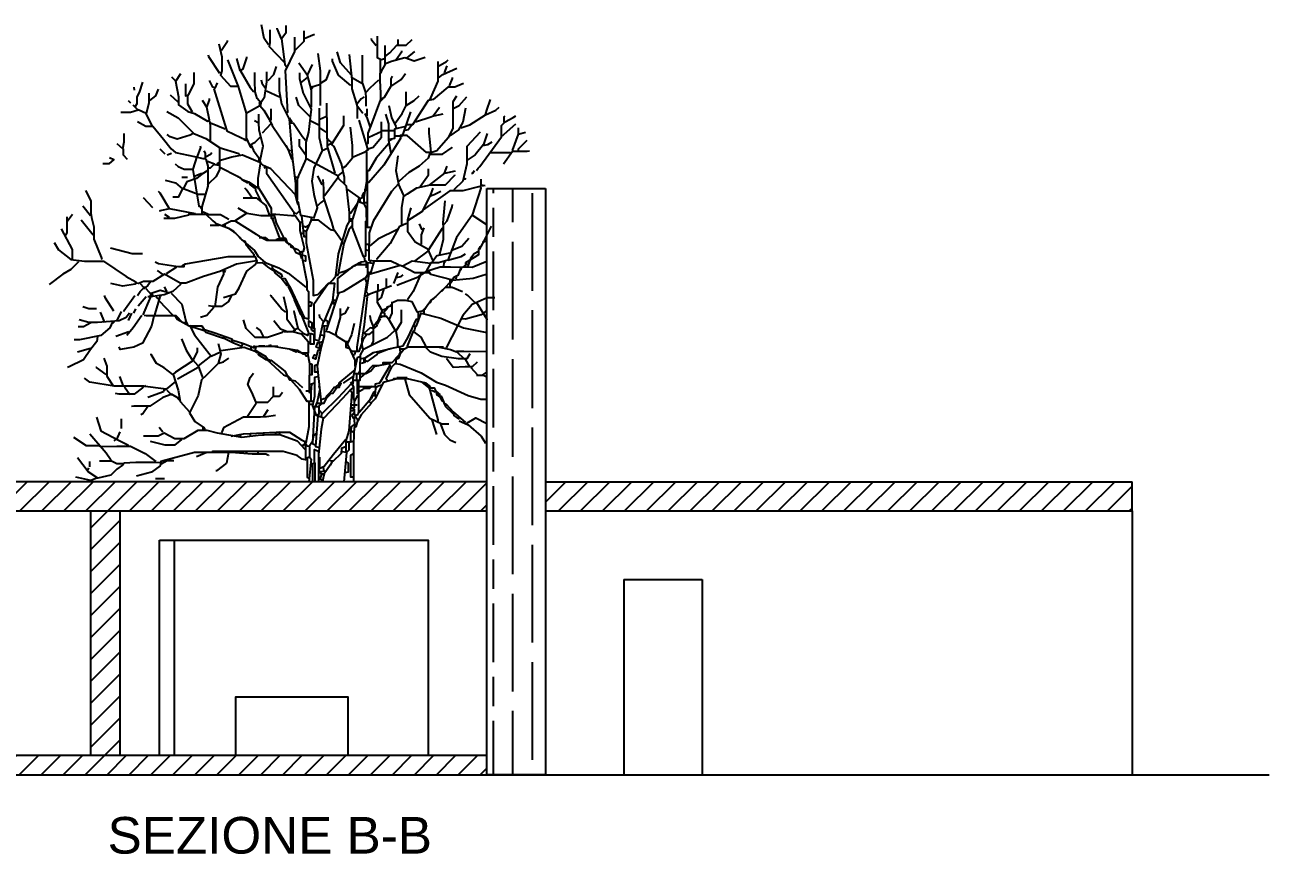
# Model space of a CAD drawing. Header units: centimetres. Extents: x 2004 to 13885, y -3131 to 5891.
# Drawn here: x 6502 to 7774, y 2907 to 3756 of the extents above; entities that cross this region are included whole.
import ezdxf

# ---------------------------------------------------------------- set-up
doc = ezdxf.new("R2010")
doc.units = ezdxf.units.CM
doc.styles.get("Standard").update_dxf_attribs({"font": 'Arial.ttf'})

msp = doc.modelspace()

# ---------------------------------------------------------------- hatches: boundary and pattern name
at = {"transparency": 33554508}
h = msp.add_hatch(dxfattribs=at)
h.set_pattern_fill('GOST_WOOD', color=256, scale=10)
h.set_pattern_definition([(90, (-1259.23, 3123.85), (60, -4e-15), [100, -20]), (90, (-1239.23, 3103.85), (60, -4e-15), [60, -15, 30, -15]), (90, (-1219.23, 3073.85), (60, -4e-15), [100, -20])])
h.paths.add_polyline_path([(7034.2, 3588.5), (6974.2, 3588.5), (6974.2, 3288.5), (6974.2, 3008.5), (6974.2, 2988.5), (7034.2, 2988.5)])
h = msp.add_hatch(dxfattribs=at)
h.set_pattern_fill('ANSI31', color=256, scale=5)
h.set_pattern_definition([(45, (0, 1633.794), (-11.22532, 11.22532), [])])
h.paths.add_polyline_path([(6974.2, 3288.5), (6019.1, 3288.5), (6019.1, 3258.5), (6194.2, 3258.5), (6974.2, 3258.5)])
h.paths.add_polyline_path([(6224.2, 3258.5), (6194.2, 3258.5), (6194.2, 3008.5), (6224.2, 3008.5)])
h.paths.add_polyline_path([(6974.2, 3008.5), (6019.2, 3008.5), (6019.2, 2988.5), (6974.2, 2988.5)])
h.paths.add_polyline_path([(6599.2, 3258.5), (6569.2, 3258.5), (6569.2, 3008.5), (6599.2, 3008.5)])
h = msp.add_hatch(dxfattribs=at)
h.set_pattern_fill('ANSI31', color=256, scale=5)
h.set_pattern_definition([(45, (-1259.229, 3123.852), (-11.22532, 11.22532), [])])
h.paths.add_polyline_path([(7634.2, 3288.5), (7034.2, 3288.5), (7034.2, 3258.5), (7634.2, 3258.5)])

# ---------------------------------------------------------------- linework, layer by layer
for p, q in [((6974.2, 3288.5), (6974.2, 3588.5)), ((6974.2, 3588.5), (7034.2, 3588.5)), ((7034.2, 3588.5), (7034.2, 2988.5)), ((7034.2, 3288.5), (7634.2, 3288.5)), ((7634.2, 3258.5), (7634.2, 3288.5)), ((6194.2, 3258.5), (6974.2, 3258.5)), ((6569.2, 3008.5), (6569.2, 3258.5)), ((6599.2, 3008.5), (6599.2, 3258.5)), ((7034.2, 3258.5), (7634.2, 3258.5)), ((7034.2, 3258.5), (7034.2, 2988.5)), ((7634.2, 3258.5), (7634.2, 2988.5)), ((6639.2, 3008.5), (6639.2, 3228.5)), ((6654.2, 3228.5), (6654.2, 3008.5)), ((7114.2, 3188.5), (7114.2, 2988.5)), ((7114.2, 3188.5), (7194.2, 3188.5)), ((7194.2, 3188.5), (7194.2, 2988.5)), ((6974.2, 2988.5), (6974.2, 3008.5)), ((5774.2, 2988.5), (7774.2, 2988.5)), ((6194.2, 2988.5), (6974.2, 2988.5)), ((7034.2, 2988.5), (6974.2, 2988.5))]:
    msp.add_line(p, q)
at = {"color": 84}
for points in [[(6750.8, 3735.5), (6746.4, 3742.1), (6743.6, 3755.9)], [(6768.6, 3755.4), (6768.6, 3747.6), (6764.1, 3741.5), (6759.7, 3752.1), (6759.7, 3752.6)], [(6752.2, 3751), (6752.2, 3737.7), (6751.4, 3733.8), (6766.9, 3717.7)], [(6764.1, 3741.5), (6767.5, 3715.5), (6769.1, 3713.3)], [(6777.4, 3743.2), (6777.4, 3728.8), (6768, 3708.9), (6770.2, 3666.3), (6769.7, 3665.7)], [(6786.8, 3749.9), (6786.8, 3738.8), (6778.5, 3730.5), (6778, 3730.5)], [(6787.4, 3742.1), (6797.9, 3746.5)], [(6861, 3734.4), (6856.6, 3739.9), (6856, 3742.1)], [(6861.9, 3744.3), (6861.9, 3722.7), (6866, 3720.5), (6869.9, 3721.6)], [(6699.9, 3736.6), (6703.2, 3723.3), (6703.2, 3708.9), (6701.6, 3704.5), (6712.1, 3693.1), (6719.8, 3693.1)], [(6702.7, 3729.9), (6708.8, 3739.3), (6708.8, 3739.9)], [(6869.9, 3734.9), (6869.9, 3715), (6864.6, 3706.1), (6864.5, 3698.9), (6865.2, 3686.2), (6865.2, 3679.5), (6855.5, 3653), (6852.4, 3645.2), (6852.4, 3634.7), (6851.6, 3634.1)], [(6870.4, 3723.8), (6874.9, 3727.2), (6882.1, 3735.2), (6891.5, 3735.2), (6897.6, 3741)], [(6881.5, 3720.5), (6887, 3728.8), (6887, 3729.4)], [(6883.4, 3734.4), (6883.4, 3741)], [(6892.6, 3722.2), (6900.3, 3728.8)], [(6701, 3706.1), (6689.9, 3723.3), (6689.4, 3724.9)], [(6708.8, 3720), (6719.8, 3692.8), (6728.1, 3665.7), (6742, 3673.4), (6745.9, 3668.5), (6751.4, 3659.6), (6753.1, 3659.6)], [(6718.2, 3721.6), (6721.5, 3709.4), (6724.8, 3711.1), (6728.7, 3722.2), (6728.7, 3723.3)], [(6781.8, 3717.2), (6790.7, 3704.5), (6795.7, 3715.5)], [(6801.2, 3726.6), (6803.7, 3708.9), (6803.6, 3695.6), (6803.5, 3690.1), (6803.5, 3673.4)], [(6835, 3693.9), (6822.3, 3704.5), (6816.2, 3718.8), (6816.2, 3721.1)], [(6835.6, 3704.5), (6824.5, 3717.2), (6821.2, 3728.3)], [(6833.3, 3725.5), (6836.1, 3700), (6836.1, 3690.6), (6840.5, 3676.2), (6841.4, 3672.3), (6841.5, 3666.8), (6841.5, 3660.2)], [(6836.7, 3701.7), (6846.9, 3696.1), (6846.9, 3724.9)], [(6864.9, 3720.5), (6864.9, 3707.8), (6866.6, 3707.2)], [(6910.9, 3722.7), (6899.8, 3718.8), (6890.4, 3722.2), (6876.5, 3718.3), (6870.4, 3716.1)], [(6923.9, 3718.3), (6923.9, 3698.4), (6916.4, 3681.2), (6915.8, 3679.5)], [(6924.1, 3713.3), (6933, 3718.3), (6934.7, 3720)], [(6651.7, 3702.8), (6656.2, 3698.4), (6661.1, 3706.1)], [(6665.9, 3695.6), (6665.9, 3683.4), (6668.9, 3684.5), (6674.7, 3695.6), (6674.7, 3707.2)], [(6722.1, 3708.9), (6732, 3691.7), (6735.9, 3687.3)], [(6748.9, 3707.8), (6748.9, 3697.8), (6746.4, 3681.2), (6743.1, 3676.2), (6739.2, 3680.6), (6737.3, 3687.3), (6736.9, 3698.4), (6736.9, 3707.2)], [(6750.3, 3698.9), (6756.4, 3705), (6759.1, 3713.3)], [(6782.4, 3706.7), (6782.4, 3700.6), (6786.3, 3686.2), (6794.6, 3669.6), (6791.8, 3646.3), (6789, 3635.8), (6789, 3619.2)], [(6790.2, 3704.5), (6794.3, 3689), (6794.3, 3671.8)], [(6804.5, 3696.7), (6810.1, 3700), (6813.4, 3709.4), (6813.4, 3710)], [(6866, 3680.1), (6869.3, 3681.8), (6876, 3692.8), (6886.5, 3700), (6890.9, 3706.1)], [(6876.2, 3692.8), (6876.2, 3700.6), (6877.6, 3703.3)], [(6924.7, 3701.7), (6929.1, 3705), (6943.5, 3711.7)], [(6930.8, 3706.7), (6933.6, 3713.9)], [(6613, 3692.3), (6613.5, 3689)], [(6621.8, 3697.3), (6618.5, 3686.7), (6616, 3682.3), (6616, 3675.1), (6614.6, 3672.3)], [(6655.6, 3698.4), (6658.9, 3682.3), (6658.9, 3674), (6668.3, 3667.4), (6675, 3665.1), (6688.3, 3657.4), (6690.5, 3658.5), (6687.7, 3671.8), (6690.5, 3679), (6690.5, 3680.6)], [(6698.2, 3696.7), (6696, 3691.2), (6693.8, 3692.3), (6690.5, 3698.9)], [(6694.9, 3690.6), (6706, 3654.1), (6708.2, 3647.4), (6722.6, 3640.8), (6727, 3638.6), (6728.1, 3639.1)], [(6761.6, 3701.7), (6761.6, 3688.4), (6764.1, 3675.1), (6771.9, 3659.6), (6775.2, 3618.6), (6778.5, 3593.2), (6778.5, 3582.1), (6753.1, 3608.7), (6745.3, 3612), (6742, 3615.3), (6745.3, 3631.9), (6741.2, 3648.5), (6741, 3655.7), (6741, 3664.6)], [(6748.1, 3690.6), (6744.8, 3695), (6743.6, 3699.5)], [(6790.2, 3702.2), (6783.5, 3696.7), (6783, 3696.7)], [(6802.9, 3694.5), (6795.1, 3692.3), (6794, 3692.3)], [(6796.2, 3691.7), (6794.6, 3690.1)], [(6863.2, 3699.5), (6854.4, 3691.2), (6850.5, 3686.7), (6847.2, 3696.1)], [(6950.2, 3696.1), (6941.3, 3692.3), (6934.1, 3692.3), (6919.2, 3679.5), (6914.2, 3678.4), (6898.1, 3653.5), (6892, 3653.5)], [(6935.8, 3693.4), (6939.1, 3701.1), (6939.1, 3702.2)], [(6607.4, 3678.4), (6609.7, 3676.2)], [(6628.5, 3686.2), (6628.5, 3675.7), (6625.7, 3665.1), (6617.4, 3669)], [(6629.6, 3678.4), (6635.7, 3683.4), (6638.4, 3690.1)], [(6658.4, 3676.8), (6650.6, 3684)], [(6667.8, 3682.9), (6667.8, 3675.1), (6672.8, 3666.8)], [(6687.7, 3671.8), (6683.3, 3678.4)], [(6748.6, 3688.4), (6761.9, 3682.3)], [(6793.5, 3661.8), (6781.8, 3673.4), (6779.1, 3681.8)], [(6848.8, 3682.3), (6845.5, 3680.1), (6841.6, 3675.1)], [(6849.9, 3686.7), (6850.2, 3681.2), (6850.2, 3672.9)], [(6943, 3682.9), (6939.4, 3677.3), (6939.4, 3650.2), (6934.7, 3640.2), (6923, 3626.9), (6918, 3625.3), (6912.5, 3625.3), (6892.6, 3642.7), (6885.4, 3642.7), (6885.9, 3639.7), (6868.8, 3612.5), (6853.3, 3594.8), (6852.7, 3594.8)], [(6867.7, 3680.1), (6865.5, 3677.9)], [(6880.4, 3655.2), (6887.6, 3665.1), (6891.5, 3673.4), (6899.8, 3678.4), (6904.8, 3683.4)], [(6891.5, 3673.4), (6891.5, 3687.3)], [(6940.2, 3670.7), (6945.7, 3673.4), (6953.5, 3682.3)], [(6972.9, 3664), (6974, 3668.5), (6977.8, 3679.5)], [(6611.9, 3674), (6617.4, 3668.5), (6609.7, 3666.3), (6599.7, 3666.3)], [(6625.2, 3665.1), (6631.8, 3652.1), (6625.2, 3652.1), (6616.9, 3656.8)], [(6646.8, 3667.4), (6658.4, 3660.7), (6674.4, 3644.7), (6686.6, 3639.7), (6700.7, 3630.3), (6700.7, 3607.6), (6697.1, 3600.4), (6689.9, 3593.7), (6688.8, 3594.3)], [(6727.9, 3665.7), (6727.9, 3640.2), (6731.5, 3633), (6737, 3635.8), (6742.5, 3641.3), (6743.6, 3641.3)], [(6741.4, 3676.8), (6742, 3673.4)], [(6743.1, 3676.2), (6742.5, 3673.4)], [(6753.3, 3670.1), (6753.3, 3659.1), (6751.9, 3656.8)], [(6802.6, 3670.7), (6802.5, 3650.7), (6802.5, 3640.8), (6805.7, 3627.5), (6811.2, 3629.7)], [(6810.1, 3675.7), (6810.6, 3646.9), (6810.6, 3639.7), (6811.7, 3638.6)], [(6842.2, 3672.3), (6847.2, 3665.7)], [(6849.4, 3665.1), (6851.6, 3660.2), (6854.4, 3651.9)], [(6851.6, 3662.9), (6851.6, 3670.1)], [(6873.8, 3673.4), (6876.5, 3661.3), (6881, 3651.9), (6881.5, 3650.2)], [(6895.9, 3666.8), (6888.2, 3644.1), (6886.5, 3641.3)], [(6919.2, 3662.9), (6925.8, 3671.8)], [(6952.4, 3670.7), (6949.6, 3656.3), (6945.2, 3648.5), (6936.3, 3642.4)], [(6947.4, 3650.7), (6956.8, 3653.5), (6972.9, 3664), (6983.4, 3668.5), (6986.7, 3671.8)], [(6632.4, 3652.4), (6643.4, 3639.1), (6651.2, 3629.2), (6655.6, 3625.3), (6675, 3621.4), (6683.8, 3619.2), (6686.3, 3619.2), (6686.3, 3624.7), (6685, 3626.9)], [(6690.5, 3657.4), (6691, 3653), (6691, 3636.9)], [(6691.6, 3655.7), (6706.5, 3649.6)], [(6740.3, 3655.7), (6736.4, 3657.9)], [(6753.1, 3654.6), (6744.2, 3645.2)], [(6751.4, 3659.6), (6754.7, 3653), (6769.7, 3630.8), (6770.2, 3630.8)], [(6771.9, 3660.7), (6774.7, 3656.3)], [(6772.4, 3655.7), (6776.3, 3655.2), (6785.2, 3641.9), (6788.5, 3638)], [(6794, 3657.9), (6802.3, 3653.5)], [(6809.5, 3661.8), (6803.4, 3659.1)], [(6827.5, 3662.9), (6827.5, 3653), (6817.8, 3638), (6815.6, 3634.1)], [(6843.3, 3658.5), (6852.2, 3629.2), (6852.2, 3626.9)], [(6866, 3656.8), (6866, 3640.2), (6857.7, 3630.3), (6852.7, 3628.6), (6852.2, 3629.2)], [(6870.4, 3664.6), (6873.5, 3654.6), (6873.5, 3638), (6876, 3624.7)], [(6897, 3653), (6893.7, 3648.5), (6890.4, 3648)], [(6929.1, 3664.6), (6919.7, 3662.4), (6915.8, 3661.3), (6902, 3656.8), (6901.4, 3656.8)], [(6963.4, 3607), (6965.1, 3609.2), (6966.8, 3610.9), (6989.2, 3641.3), (6989.2, 3653), (6992.8, 3656.8), (7001.1, 3661.3), (7003.9, 3662.9)], [(6988.9, 3641.3), (7003.9, 3654.6)], [(6991.7, 3656.3), (6991.7, 3661.8), (6992.8, 3662.4)], [(6595.8, 3634.7), (6601.9, 3629.2), (6603.3, 3636.4), (6603.3, 3644.7)], [(6673.9, 3644.7), (6670.6, 3643), (6657.3, 3639.1), (6650.1, 3641.3), (6647.3, 3643.6)], [(6802.9, 3650.7), (6809.5, 3646.3)], [(6834.4, 3651.3), (6836.4, 3632.5), (6836.4, 3619.2), (6830, 3611.4), (6827.2, 3609.8)], [(6866.6, 3646.9), (6853.3, 3640.8)], [(6866.6, 3648), (6880.4, 3648)], [(6890.9, 3651.9), (6879.6, 3649.1), (6879.6, 3639.7), (6874.3, 3638.6)], [(6885.4, 3642.2), (6879.8, 3642.2)], [(6917.2, 3625.3), (6916.2, 3635.8), (6915.2, 3645.2), (6915.2, 3650.7)], [(6967.3, 3646.3), (6953.8, 3631.4), (6953.8, 3613.7), (6949.6, 3595.9), (6940.2, 3587.1)], [(6974.5, 3644.7), (6970.6, 3633.6), (6962.3, 3623.1), (6954, 3617.5)], [(7000.5, 3627.5), (7006.6, 3644.1), (7013.8, 3646.3)], [(7006.6, 3644.1), (7006.6, 3650.7)], [(6602.2, 3629.2), (6602.2, 3623.1), (6606.3, 3618.6)], [(6645.1, 3623.6), (6640.1, 3628.6)], [(6678.3, 3621.4), (6681.6, 3630.3), (6681.1, 3631.9)], [(6700.5, 3630.3), (6720.4, 3624.2), (6720.9, 3623.1)], [(6725.9, 3638.6), (6728.7, 3637.5)], [(6731.5, 3633), (6732.6, 3630.8), (6733.1, 3630.8)], [(6733.1, 3633), (6735.3, 3627.5), (6742, 3618.6), (6742.5, 3618.6)], [(6768.6, 3632.5), (6770.8, 3628), (6774.7, 3618.1)], [(6770.8, 3628), (6774.1, 3627.5)], [(6788.5, 3623.1), (6782.4, 3631.4), (6782.4, 3639.1)], [(6805.7, 3627.5), (6797.3, 3609.2), (6795.1, 3595.9), (6797.3, 3582.6), (6800.7, 3568.8), (6796.8, 3557.7)], [(6818.9, 3604.2), (6811.2, 3631.4), (6811.2, 3638.6), (6815.6, 3635.2)], [(6828.6, 3593.2), (6828.6, 3599.8), (6825.6, 3613.7), (6817.8, 3631.4), (6814.5, 3634.1), (6811.7, 3633)], [(6852.7, 3628.6), (6848.8, 3625.3), (6836.7, 3620.3), (6836.1, 3620.3)], [(6873.8, 3634.7), (6861, 3619.7), (6853.3, 3606.5), (6851.6, 3606.5)], [(6877.1, 3638.6), (6874.9, 3637.5)], [(6915.8, 3623.6), (6928.6, 3623.6), (6938.5, 3630.3), (6939.1, 3630.8)], [(6970.1, 3632.5), (6975.1, 3633.6), (6979.5, 3636.4)], [(6991.1, 3613.7), (7000.5, 3626.7), (7015.5, 3626.7), (7017.7, 3626.9)], [(7014.9, 3637.5), (7006.1, 3628.6), (7006.1, 3626.9)], [(6588.1, 3620.3), (6592.5, 3618.1), (6587.5, 3613.7), (6581.4, 3613.7)], [(6647.3, 3623.1), (6651.7, 3624.7)], [(6655.5, 3613.9), (6658.4, 3610.9), (6664.5, 3608.4), (6673.9, 3608.4), (6677.8, 3621.4)], [(6686.6, 3618.6), (6688.6, 3611.4), (6688.6, 3591), (6682.7, 3569.9), (6682.7, 3563.3)], [(6687.2, 3621.4), (6691.6, 3623.6), (6692.7, 3625.3)], [(6688.3, 3616.4), (6695.5, 3613.7), (6691, 3609.2), (6689.4, 3609.2)], [(6701, 3615.3), (6698.2, 3613.7), (6698.2, 3613.1)], [(6701.6, 3617.5), (6713.2, 3620.9), (6724.3, 3623.1), (6742, 3615.3)], [(6742.5, 3615.9), (6739.8, 3598.7), (6739.8, 3589.8), (6737, 3589.8)], [(6740.9, 3619.2), (6740.9, 3615.9)], [(6775.2, 3618.6), (6775.2, 3615.9)], [(6780.5, 3576.6), (6780.5, 3598.7), (6789.6, 3619.2), (6821.2, 3602), (6822.3, 3599.3)], [(6851.1, 3626.4), (6851.1, 3595.9), (6848.3, 3579.3), (6848.3, 3572.7), (6842.8, 3574.9)], [(6883.2, 3622), (6881, 3607), (6883.7, 3593.2)], [(6915.8, 3624.7), (6914.2, 3619.7), (6904.8, 3611.4), (6894.2, 3604.8), (6884.3, 3595.9), (6883.7, 3595.9)], [(6977.8, 3625.3), (6998.3, 3625.3)], [(6688.8, 3607), (6682.7, 3603.1), (6677.2, 3598.7), (6667.2, 3595.4), (6663.9, 3588.7)], [(6673.3, 3608.1), (6679.4, 3570.5), (6682.2, 3569.9)], [(6682.7, 3603.7), (6678.3, 3602), (6675, 3600.9)], [(6695.5, 3613.1), (6700.5, 3612.5)], [(6701, 3610.3), (6719.8, 3600.9), (6723.2, 3598.1), (6730.4, 3595.4), (6732, 3592.1), (6736.4, 3588.7)], [(6746.4, 3610.9), (6747.5, 3609.2)], [(6748.9, 3610.3), (6748.9, 3604.2), (6776.9, 3563.8), (6776.3, 3561.6)], [(6805.7, 3592.1), (6801.2, 3601.5)], [(6827.2, 3605.9), (6821.7, 3601.5)], [(6851.6, 3606.5), (6851.6, 3567.1), (6851.6, 3548.9), (6854.9, 3548.9)], [(6889.3, 3580.4), (6893.1, 3583.2), (6902.5, 3589.3), (6916.4, 3592.3), (6931.9, 3592.3), (6941.3, 3602), (6941.3, 3602.6)], [(6905.9, 3590.4), (6914.5, 3602.6), (6914.5, 3608.7)], [(6915.8, 3592.1), (6931.3, 3604.2), (6941.9, 3606.5)], [(6930.8, 3604.2), (6933.6, 3611.4)], [(6961.2, 3606.5), (6959.6, 3603.7), (6958.5, 3603.7)], [(6645.1, 3597), (6655.6, 3594.3), (6662.8, 3588.2), (6658.4, 3579.6), (6652.8, 3579.6)], [(6662.3, 3600.1), (6667.8, 3600.1)], [(6662.8, 3588.7), (6676.1, 3583.8), (6676.7, 3583.8)], [(6689.9, 3593.7), (6688.3, 3591.5)], [(6719.3, 3600.9), (6722.6, 3599.3)], [(6723.2, 3598.1), (6725.9, 3596.5), (6729.8, 3594.3)], [(6733.7, 3579.3), (6728.1, 3587.6), (6726.5, 3588.7)], [(6730.4, 3595.4), (6737, 3591), (6737.6, 3586.5), (6743.1, 3575.4)], [(6740.3, 3590.4), (6740.9, 3588.2), (6739.8, 3589.8)], [(6778.5, 3600.4), (6781.8, 3599.8)], [(6806.5, 3597.6), (6807.2, 3588.2), (6807.2, 3578.8), (6815.1, 3553.9), (6817.3, 3546.7), (6816.7, 3546.1)], [(6833.6, 3555.5), (6833.6, 3563.8), (6830.6, 3591), (6821.7, 3599.3), (6808.4, 3581.5), (6807.9, 3581.5)], [(6887, 3551.1), (6887, 3568.8), (6889.3, 3581.5), (6883.7, 3593.2), (6876.5, 3585.4), (6857.7, 3555), (6853.8, 3543.3), (6853.3, 3520.6), (6853.3, 3515.1), (6859.9, 3514.5), (6876, 3514.5), (6883.7, 3510.7), (6883.7, 3510.1)], [(6959.6, 3561.1), (6968.4, 3588.7), (6966.8, 3590.4), (6949.6, 3586.2), (6936.3, 3586.2), (6911.4, 3568.3), (6910.9, 3568.8)], [(6916.4, 3581.5), (6919.2, 3588.7)], [(6952.5, 3598.8), (6951.8, 3598.1), (6950.7, 3598.1)], [(6967.9, 3598.1), (6967.9, 3590.4)], [(6968.4, 3592.1), (6972.3, 3591.5)], [(6968.4, 3591.5), (6970.6, 3591.5)], [(6563.7, 3586.5), (6569, 3576), (6569, 3563.3), (6569.8, 3558.8), (6572.3, 3549.4), (6572.3, 3536.7), (6579.8, 3518.4), (6580.3, 3515.7)], [(6632.4, 3568.8), (6622.9, 3578.8)], [(6649.5, 3567.7), (6640.1, 3583.8), (6638.4, 3585.4)], [(6677.2, 3582.6), (6685.5, 3582.6)], [(6724.8, 3578.8), (6738.1, 3578.8), (6748.1, 3571), (6751.4, 3561.6)], [(6741.4, 3588.2), (6753.6, 3568.3), (6753.6, 3558.3), (6756.4, 3558.3)], [(6778, 3582.1), (6780.2, 3574.3), (6780.7, 3572.1)], [(6807.9, 3576.6), (6804, 3573.8), (6801.2, 3571), (6800.7, 3571)], [(6831.7, 3587.6), (6844.4, 3578.2), (6848.3, 3579.9)], [(6843.3, 3578.2), (6836.7, 3557.2), (6833.9, 3557.2)], [(6843.9, 3578.2), (6844.4, 3574.9)], [(6848.3, 3584.9), (6846.6, 3581.5), (6846.6, 3579.9)], [(6848.8, 3587.1), (6851.6, 3587.1)], [(6926.9, 3585.4), (6920.3, 3582.1), (6915.3, 3580.4), (6908.1, 3564.9), (6893.1, 3555.5)], [(6931.3, 3576), (6929.1, 3553.3), (6929.4, 3548.9), (6929.4, 3536.1), (6925.8, 3521.2), (6925.8, 3520.6)], [(6568.7, 3560.5), (6560.9, 3570.5)], [(6676.1, 3562.7), (6649.5, 3567.7), (6639.6, 3565.5), (6639.6, 3564.9)], [(6670.6, 3563.8), (6668.9, 3561.1), (6654.5, 3557.7), (6643.9, 3557.7)], [(6681.1, 3569.4), (6682.7, 3567.7)], [(6683.3, 3564.9), (6688.8, 3562.7), (6688.3, 3560.5)], [(6719.3, 3568.8), (6728.7, 3563.3), (6716, 3555), (6712.6, 3555), (6703.8, 3550.5)], [(6728.7, 3563.3), (6743.1, 3560.8), (6755.3, 3560.8), (6755.8, 3560.5)], [(6781.8, 3564.9), (6779.6, 3562.7), (6776.9, 3563.3)], [(6780.7, 3575.4), (6783.5, 3561.1), (6796.2, 3558.8), (6796.8, 3558.8)], [(6841.6, 3572.7), (6835, 3563.3), (6833.9, 3563.3)], [(6848.3, 3572.7), (6850.8, 3568.3), (6850.8, 3561.1), (6851.1, 3556.6)], [(6848.8, 3574.3), (6851.1, 3574.3)], [(6896.5, 3568.8), (6892.9, 3556.6), (6892.9, 3545), (6900.9, 3533.9), (6914.7, 3526.2), (6928.6, 3547.8), (6929.1, 3547.8)], [(6911.4, 3568.3), (6909.7, 3567.1)], [(6930.2, 3551.6), (6933.6, 3555.5), (6938.5, 3569.9), (6939.1, 3572.1)], [(6544.6, 3559.4), (6544.6, 3543.3), (6543.2, 3540.6)], [(6545.4, 3555.5), (6550.4, 3562.2)], [(6571.5, 3540.6), (6559.3, 3556.1)], [(6649.5, 3558.8), (6644.7, 3561.9)], [(6670.6, 3562.4), (6686.6, 3562.4), (6693.8, 3555.5), (6698.2, 3551.6), (6698.2, 3550.5)], [(6688.8, 3561.9), (6701.6, 3561.9), (6710.4, 3557.2)], [(6700.5, 3550.8), (6691, 3550.8)], [(6698.2, 3552.2), (6709.9, 3547.8), (6714.9, 3545), (6716.5, 3543.3)], [(6706, 3551.6), (6706, 3549.4)], [(6717.1, 3555), (6738.1, 3541.7), (6741.4, 3540), (6742, 3539.5)], [(6754.2, 3562.7), (6778.5, 3560.5), (6782.7, 3553.9), (6782.7, 3545.6), (6787.4, 3527.8), (6786.3, 3524), (6782.4, 3522.9), (6784.6, 3516.8)], [(6754.7, 3557.7), (6761.9, 3537.8)], [(6756.4, 3562.2), (6758.6, 3553.3), (6766.3, 3538.4)], [(6782.4, 3554.4), (6784.6, 3553.9)], [(6784.6, 3560.5), (6786.8, 3539.5), (6789, 3539.5)], [(6785.2, 3554.4), (6785.7, 3549.4)], [(6791.8, 3551.1), (6788.5, 3548.9), (6786.3, 3550)], [(6794.6, 3558.3), (6794, 3555.5), (6789.3, 3544.4), (6789.3, 3532.8), (6796.5, 3494.6), (6796.5, 3479.1), (6801.2, 3480.2), (6812.3, 3491.6), (6818.4, 3491.6), (6816.2, 3473.6), (6807.3, 3452), (6803.4, 3456.4), (6802.9, 3459.7)], [(6795.1, 3556.6), (6801.2, 3556.6), (6814, 3546.7), (6818.4, 3545.6)], [(6812.9, 3491.3), (6816.7, 3495.2), (6819.5, 3499), (6822.3, 3521.7), (6831.1, 3550.5), (6833.9, 3555.5), (6835.6, 3555.5)], [(6836.4, 3557.2), (6836.4, 3548.3), (6847.7, 3519), (6850.5, 3519.5), (6850.5, 3555), (6851.1, 3555.5)], [(6892, 3552.7), (6884.3, 3549.4), (6875.4, 3532.3), (6861.6, 3516.2), (6861.6, 3515.7)], [(6908.1, 3546.1), (6905.3, 3552.2)], [(6974.2, 3551.4), (6959, 3561.1), (6943, 3538.4), (6934.1, 3515.1), (6924.7, 3512.3), (6916.9, 3512.3), (6912, 3504)], [(6538.8, 3547.2), (6550.1, 3526.2), (6550.1, 3515.7)], [(6707.7, 3548.9), (6709.9, 3547.8)], [(6712.1, 3546.1), (6717.1, 3542.8), (6723.7, 3536.1), (6736.4, 3525.1), (6740.3, 3519), (6747.5, 3512.9), (6761.4, 3507.3), (6770.8, 3501.8), (6789, 3487.4)], [(6720.9, 3539.5), (6722.1, 3537.2), (6723.2, 3537.2)], [(6738.1, 3541.7), (6743.1, 3538.4), (6744.2, 3538.9)], [(6741.4, 3538.4), (6747.5, 3538.4), (6750.8, 3535.6)], [(6743.6, 3538.4), (6749.2, 3535.6), (6767.5, 3535.6), (6769.7, 3533.4), (6773, 3531.7), (6773.5, 3528.9), (6780.7, 3526.2), (6783, 3524)], [(6784.1, 3542.8), (6786.3, 3542.8)], [(6786.3, 3545.6), (6789.6, 3545)], [(6817.3, 3547.2), (6825.6, 3535.6)], [(6836.1, 3550), (6832.8, 3546.1), (6827.8, 3532.3), (6825.6, 3532.3)], [(6882.6, 3546.7), (6862.7, 3536.7), (6854.4, 3530)], [(6909.7, 3548.3), (6907, 3541.1), (6907, 3531.7)], [(6939.1, 3525.6), (6948.5, 3529.5), (6955.7, 3537.8)], [(6978.4, 3550), (6969.5, 3532.3), (6966.2, 3526.2)], [(6531.6, 3533.4), (6536, 3525.6), (6548.8, 3515.7), (6562.6, 3514.3), (6582, 3514.3), (6605.2, 3498.5), (6615.2, 3493), (6614.6, 3490.7), (6601.9, 3488.5), (6589.7, 3491.3)], [(6621.8, 3521.5), (6611.3, 3521.5), (6589.2, 3527.3)], [(6723.7, 3536.1), (6726.5, 3534.5), (6728.1, 3530.6), (6729.8, 3528.9), (6735.9, 3521.2), (6735.9, 3518.4)], [(6772.4, 3530.6), (6770.2, 3532.8), (6768.6, 3537.5), (6761.9, 3537.5), (6758.6, 3536.1)], [(6773, 3531.2), (6775.8, 3528.9), (6778.5, 3523.4), (6784.1, 3520.6), (6788.8, 3519.5), (6788.8, 3514), (6785.2, 3514.5)], [(6827.8, 3532.3), (6821.7, 3499.6), (6820, 3500.2)], [(6851.1, 3531.7), (6853.8, 3531.7)], [(6851.1, 3525.6), (6853.3, 3525.1)], [(6913.6, 3526.2), (6918.6, 3515.1)], [(6969, 3530.6), (6967.3, 3528.9), (6965.7, 3526.2), (6965.7, 3520.6), (6956.8, 3515.1), (6952.4, 3512.3), (6952.4, 3508.5)], [(6971.2, 3533.9), (6969.5, 3532.8)], [(6974.2, 3534.6), (6970.6, 3533.9), (6970.1, 3534.5)], [(6556.5, 3513.4), (6548.8, 3505.7), (6540.4, 3500.7), (6526.6, 3490.2)], [(6738.7, 3514.5), (6718.2, 3511.2), (6701, 3503.5), (6684.4, 3498.5), (6666.1, 3491.8), (6660.6, 3491.8), (6644.5, 3500.7), (6632.4, 3493.2), (6622.9, 3493.2), (6618, 3491.3), (6615.7, 3491.8)], [(6634.8, 3513.6), (6638.4, 3511.8), (6656.2, 3509), (6658.9, 3508.7), (6664.5, 3508.7), (6664.5, 3510.7)], [(6704.9, 3476.9), (6717.1, 3480.8), (6720.9, 3486.9), (6728.7, 3504), (6737.6, 3510.7), (6739.2, 3514), (6737.6, 3518.7), (6709.3, 3518.7), (6665.6, 3511.2), (6662.3, 3509)], [(6739.2, 3512.3), (6744.2, 3512.9), (6749.7, 3508.5), (6755.3, 3504.6)], [(6784.6, 3520.6), (6789.9, 3493), (6789.9, 3485.2), (6791.8, 3483), (6791.8, 3454.8), (6787.9, 3455.9), (6773, 3488), (6769.7, 3489.1), (6763.6, 3496.8)], [(6785.2, 3523.4), (6785.2, 3520.6)], [(6843.9, 3512.3), (6838.3, 3509)], [(6843.9, 3510.7), (6845.5, 3513.4), (6850.8, 3514), (6850.8, 3507.3)], [(6848.8, 3518.4), (6849.4, 3514.5)], [(6857.7, 3511.8), (6851.9, 3512.3), (6851.9, 3500.2), (6849.9, 3496.8)], [(6854.4, 3515.1), (6854.9, 3512.9)], [(6858.8, 3514.5), (6854.9, 3500.7)], [(6916.4, 3511.8), (6897.6, 3514), (6888.2, 3509), (6900.3, 3502.6), (6913.6, 3502.6), (6914.7, 3501.8)], [(6913.6, 3524.5), (6900.3, 3514.5)], [(6974.2, 3513.8), (6959, 3507.6), (6936.9, 3508), (6926.4, 3508), (6912.5, 3503.5), (6904.2, 3498.5)], [(6936.3, 3522.3), (6923, 3519.5), (6918.6, 3513.4), (6918.6, 3512.9)], [(6931.9, 3513.4), (6929.7, 3512.9)], [(6930.2, 3512.3), (6929.7, 3509)], [(6934.1, 3515.1), (6947.9, 3519), (6952.4, 3521.7)], [(6956.8, 3515.1), (6954.6, 3509), (6954.6, 3508.5)], [(6965.7, 3524), (6961.2, 3521.7), (6957.4, 3516.8), (6957.9, 3515.7)], [(6643.4, 3500.2), (6637.3, 3504.6)], [(6656.7, 3507.9), (6646.2, 3501.3)], [(6704.3, 3504.6), (6704.9, 3500.7), (6698.8, 3487.4), (6696, 3467.5)], [(6706.5, 3505.1), (6705.4, 3502.4)], [(6754.2, 3510.1), (6754.7, 3507.3), (6757.5, 3501.8), (6763.6, 3496.8), (6767.5, 3496.3), (6771.9, 3488.5)], [(6755.8, 3505.7), (6763.6, 3500.7), (6764.7, 3497.9)], [(6833.9, 3506.2), (6821.4, 3496.3), (6821.4, 3481.3), (6827.8, 3483.5), (6849.4, 3496.8), (6851.1, 3492.4), (6841.1, 3426), (6841.1, 3422.1)], [(6837.8, 3509), (6836.1, 3507.3), (6829.5, 3504), (6822.8, 3501.8)], [(6849.9, 3510.4), (6840.5, 3510.4), (6836.1, 3507.9), (6836.1, 3507.3)], [(6851.1, 3483), (6853.8, 3500.7), (6885.4, 3510.1), (6888.2, 3509)], [(6851.6, 3503.5), (6854.4, 3502.4)], [(6883.2, 3502.4), (6878.7, 3491.3)], [(6881.5, 3497.4), (6886.5, 3498.5), (6888.7, 3500.2)], [(6905.9, 3499.6), (6898.7, 3483), (6893.1, 3474.7)], [(6906.4, 3502.4), (6907, 3500.2)], [(6914.7, 3503.5), (6916.4, 3500.7), (6939.1, 3495.2)], [(6947.4, 3507.3), (6944.6, 3499.6), (6940.2, 3497.4), (6936.9, 3491.8), (6936.3, 3491.8)], [(6939.1, 3494.6), (6960.1, 3496.8), (6973.4, 3500.7)], [(6943, 3499.6), (6942.4, 3495.7)], [(6947.9, 3507.3), (6947.4, 3505.1)], [(6952.4, 3510.1), (6949.6, 3507.9)], [(6952.4, 3511.8), (6954.6, 3511.2)], [(6616.9, 3479.1), (6619.6, 3483), (6624.1, 3487.4), (6625.2, 3487.4)], [(6619.6, 3491.3), (6622.9, 3487.4)], [(6630.1, 3493), (6627.4, 3489.1), (6623.5, 3486.3), (6622.9, 3486.9)], [(6661.1, 3490.7), (6652.8, 3483), (6644, 3479.7), (6630.1, 3477.5), (6627.4, 3477.8)], [(6646.8, 3483.5), (6644.5, 3488)], [(6770.8, 3488), (6775.2, 3479.1), (6777.4, 3479.7)], [(6812.3, 3491.3), (6809.5, 3487.4), (6797.1, 3469.7), (6797.1, 3448.7), (6797.3, 3445.3)], [(6871, 3465.3), (6867.1, 3463.6), (6862.4, 3471.9), (6862.4, 3483.5), (6876.5, 3489.1)], [(6863, 3484.6), (6863, 3490.7)], [(6871.5, 3487.4), (6871.5, 3496.3)], [(6882.1, 3489.6), (6904.8, 3498.5), (6905.3, 3497.9)], [(6919.2, 3475.2), (6927.5, 3483.5), (6931.9, 3487.7), (6938.5, 3487.7), (6949.1, 3483)], [(6936.3, 3492.4), (6931.3, 3486.9), (6928, 3483.5), (6927.5, 3483.5)], [(6936.3, 3495.2), (6936.3, 3488.5)], [(6592.5, 3463.1), (6584.2, 3476.3), (6583.1, 3479.1)], [(6614.1, 3478.6), (6603, 3463.1), (6603, 3462.5)], [(6625.7, 3477.5), (6617.4, 3468)], [(6630.1, 3477.5), (6622.4, 3459.2)], [(6625.2, 3486.3), (6630.7, 3480.2), (6629.6, 3478)], [(6630.7, 3481.3), (6640.1, 3484.6), (6647.9, 3482.4), (6649, 3481.3)], [(6631.2, 3481.3), (6632.9, 3478)], [(6639.6, 3477.5), (6634.6, 3460.3), (6634.6, 3459.2)], [(6635.7, 3477.5), (6638.4, 3475.2)], [(6641.2, 3478.6), (6639, 3478)], [(6651.2, 3481.3), (6662.3, 3470.3), (6666.7, 3451.4), (6663.4, 3450.9)], [(6712.6, 3478.6), (6709.9, 3473), (6702.7, 3467.8), (6693.8, 3467.8), (6689.4, 3468.6)], [(6768.6, 3461.9), (6764.1, 3465.3), (6753.1, 3478.6), (6753.6, 3479.7)], [(6766.3, 3478), (6769.7, 3463.1), (6769.7, 3455.3), (6778, 3443.7), (6775.2, 3442)], [(6775.2, 3479.1), (6776.9, 3475.2)], [(6779.1, 3475.8), (6776.9, 3474.7), (6783.5, 3459.7), (6786.3, 3460.8)], [(6822.3, 3481.3), (6810.1, 3444.2), (6810.6, 3443.1)], [(6816.7, 3474.7), (6820, 3474.1)], [(6816.7, 3474.1), (6817.3, 3471.9)], [(6851.6, 3478), (6848.8, 3449.2), (6846.1, 3434.3), (6846.1, 3428.7), (6847.2, 3423.7), (6872.6, 3436.5), (6880.4, 3443.7), (6874.3, 3454.2), (6877.4, 3460.8), (6877.4, 3472.5)], [(6850.5, 3483), (6853.3, 3479.7), (6849.4, 3478)], [(6861.6, 3483), (6853.3, 3480.2)], [(6868.8, 3486.3), (6866, 3476.9), (6862.7, 3474.1)], [(6921.9, 3478), (6917.5, 3474.7), (6913.1, 3468.6), (6909.7, 3464.7), (6909.7, 3460.8)], [(6917.5, 3474.7), (6915.8, 3471.4), (6915.3, 3471.4)], [(6982.3, 3476.6), (6974.5, 3476.6), (6959, 3469.7), (6949.6, 3458.6), (6932.4, 3425.4)], [(6961.8, 3471.9), (6954.6, 3479.1), (6952.4, 3480.8)], [(6574.8, 3465.3), (6567, 3465.3), (6560.9, 3467.5)], [(6578.7, 3461.9), (6583.1, 3451.4)], [(6600.2, 3462.5), (6595.8, 3453.6)], [(6613, 3460.8), (6615.2, 3465.3)], [(6639, 3473.6), (6652.3, 3459.7), (6652.3, 3459.2)], [(6694.9, 3466.9), (6687.7, 3458.6), (6681.1, 3456.4)], [(6784.1, 3459.7), (6791.8, 3440.9), (6790.7, 3438.1), (6786.8, 3439.8), (6781.3, 3445.3), (6776.9, 3462.5), (6776.3, 3463.1)], [(6792.4, 3473), (6795.1, 3471.9), (6794, 3468), (6791.8, 3468)], [(6818.9, 3469.7), (6816.2, 3470.8), (6818.9, 3471.4), (6819.5, 3471.4)], [(6824.2, 3465.8), (6824.2, 3456.4), (6819.5, 3440.9), (6820, 3437.6), (6830, 3431.5), (6830, 3426), (6833.9, 3424.9)], [(6825, 3459.2), (6829.5, 3461.4), (6832.8, 3467.5)], [(6867.1, 3463.6), (6862.7, 3453.1), (6860.5, 3450.9)], [(6871.5, 3464.7), (6868.2, 3461.4), (6867.1, 3461.4)], [(6869.3, 3461.4), (6869.3, 3458.6)], [(6873.8, 3468), (6871.5, 3464.7), (6872.1, 3467.5), (6877.1, 3468.6)], [(6877.1, 3470.3), (6874.9, 3468.6)], [(6913.1, 3468.6), (6910.9, 3465.3), (6907.5, 3463.1), (6903.1, 3461.9), (6897.6, 3472.5), (6890.9, 3473.9), (6882.6, 3473.9), (6877.6, 3471.4)], [(6886.5, 3464.2), (6886.5, 3451.4), (6881, 3442.6), (6882.9, 3433.7), (6882.9, 3426)], [(6903.9, 3461.9), (6903.9, 3455.3)], [(6974.2, 3463.8), (6968.4, 3459.2), (6952.4, 3454.8), (6947.9, 3455.3)], [(6963.4, 3471.9), (6974, 3454.8), (6974.2, 3454.2)], [(6591.4, 3452), (6588.6, 3445.9), (6579.2, 3438.1), (6557.6, 3433.7), (6552.1, 3433.7)], [(6569.2, 3450.9), (6561.5, 3447), (6556, 3447)], [(6608.6, 3460.8), (6605.2, 3456.4), (6598, 3453.1), (6575.9, 3451.4), (6567, 3451.4), (6557.1, 3454.2)], [(6593, 3452), (6591.4, 3450.3)], [(6634, 3459.2), (6631.2, 3447.6), (6621.8, 3430.4), (6613, 3426), (6599.1, 3423.7), (6598, 3426.5)], [(6621.3, 3458.6), (6612.4, 3445.9), (6605.8, 3438.1)], [(6610.8, 3460.8), (6607.4, 3453.6)], [(6623.5, 3459), (6625.7, 3458.6), (6656.2, 3458.6), (6662.8, 3451.4)], [(6655.1, 3458.6), (6657.3, 3454.8), (6669.5, 3448.1), (6682.7, 3448.1), (6685.5, 3443.7), (6686.6, 3441.5), (6704.9, 3435.4), (6705.4, 3437)], [(6666.7, 3452), (6667.8, 3449.2)], [(6670, 3448.7), (6675, 3438.7), (6692.2, 3417.1), (6701.6, 3421.5)], [(6675.5, 3448.7), (6675.5, 3446.4)], [(6766.9, 3443.1), (6764.1, 3440.9), (6749.7, 3436.2), (6737, 3436.2), (6728.1, 3445.3), (6725.4, 3454.2)], [(6756.4, 3453.6), (6763, 3444.8), (6770.8, 3442)], [(6784.6, 3458.6), (6786.8, 3458.6)], [(6787.9, 3457), (6785.2, 3456.4)], [(6797.9, 3442), (6795.1, 3443.1), (6794.6, 3445.9), (6792.1, 3447.6), (6792.1, 3453.1), (6795.1, 3451.4), (6795.1, 3445.9)], [(6806.8, 3452), (6802.3, 3432.6), (6798.2, 3433.7), (6798.2, 3445.3), (6795.7, 3445.3)], [(6809, 3454.2), (6811.2, 3452.5), (6811.2, 3449.8)], [(6838.3, 3450.3), (6835.6, 3438.7), (6831.1, 3429.3), (6832.8, 3426), (6839.2, 3412.7), (6839.2, 3406.6)], [(6857.1, 3446.4), (6861, 3450.9), (6861.6, 3448.1), (6858.3, 3445.3), (6854.9, 3445.9), (6848.8, 3440.4), (6848.3, 3440.4)], [(6857.7, 3448.1), (6855.5, 3454.2), (6854.9, 3458.6)], [(6864.9, 3455.3), (6862.1, 3449.8)], [(6863.2, 3420.4), (6873.8, 3424.3), (6888.7, 3427.6), (6893.7, 3436.5), (6902, 3454.8), (6904.2, 3454.8)], [(6867.7, 3457.5), (6864.3, 3455.9)], [(6865.5, 3457.8), (6871.5, 3457.8), (6874.3, 3454.2)], [(6898.7, 3447.6), (6902, 3448.1), (6907, 3460.8), (6926.9, 3455.9), (6950.2, 3445.9), (6972.3, 3441.5), (6974.2, 3442.3)], [(6575.9, 3437), (6575.3, 3432), (6568.7, 3423.7), (6561.5, 3413.2), (6547.1, 3406), (6545.4, 3405.5)], [(6608, 3442), (6594.7, 3437)], [(6670.6, 3447), (6675.5, 3446.4), (6685, 3443.1)], [(6685.5, 3444.2), (6696, 3440.9), (6713.2, 3434.8), (6713.7, 3430.9), (6704.9, 3435.4)], [(6745.9, 3436.5), (6742.5, 3443.1), (6738.7, 3446.4)], [(6766.9, 3442.3), (6775.2, 3442.3), (6784.6, 3439.8), (6791.5, 3432), (6791.5, 3419.9), (6785.2, 3419.9)], [(6781.3, 3445.3), (6778, 3444.2)], [(6793.8, 3440.4), (6797.1, 3439.2), (6797.1, 3429.3), (6793.8, 3429.3), (6793.8, 3440.4)], [(6807.9, 3447.6), (6807.9, 3437.6), (6804.5, 3426.5), (6803.4, 3427.1)], [(6804.5, 3438.7), (6807.3, 3438.1)], [(6810.6, 3448.1), (6806.8, 3447.6)], [(6808.4, 3442.6), (6812.9, 3442), (6818.4, 3439.2), (6818.9, 3439.2)], [(6851.1, 3438.7), (6847.2, 3433.2), (6843.3, 3421.8), (6836.7, 3421.8), (6835, 3422.6)], [(6857.7, 3442.6), (6853.3, 3439.2), (6849.9, 3439.2), (6849.9, 3440.4)], [(6857.7, 3445.3), (6857.7, 3432), (6855.5, 3427.6)], [(6929.7, 3426.2), (6912.5, 3426.2), (6907, 3436.5), (6898.7, 3442.6), (6892.6, 3427.1), (6893.7, 3426)], [(6900.9, 3447), (6899.8, 3442.6)], [(6568.7, 3424.9), (6555.4, 3421)], [(6661.7, 3434.8), (6666.7, 3423.2), (6673.3, 3412.1), (6655.6, 3400.5), (6652.8, 3398.3), (6644, 3404.9), (6636.2, 3409.3), (6630.7, 3418.8), (6630.7, 3419.3)], [(6699.4, 3429.8), (6702.1, 3419.3), (6699.4, 3409.3), (6687.2, 3397.2), (6682.2, 3392.7), (6678.9, 3376.7), (6670, 3359), (6675.5, 3350.1), (6685, 3343.5), (6686.1, 3342.4)], [(6691.6, 3417.1), (6678.9, 3407.1), (6673.9, 3412.7), (6678.3, 3421.5), (6678.3, 3425.4)], [(6702.1, 3422.6), (6725.9, 3426), (6737, 3422.1)], [(6714.3, 3433.2), (6725.4, 3429.8), (6734.8, 3426)], [(6714.3, 3430.9), (6723.2, 3427.1), (6724.8, 3429.8)], [(6732.6, 3427.6), (6732.6, 3423.2)], [(6732.6, 3426), (6737, 3425.4)], [(6738.1, 3426.5), (6735.3, 3427.1)], [(6739.2, 3420.4), (6737, 3422.1), (6738.1, 3426.8), (6748.1, 3427.2), (6759.7, 3427.2), (6760.3, 3427.1)], [(6737.6, 3423.2), (6739.8, 3421.5), (6740.3, 3418.8), (6748.6, 3413.2)], [(6747, 3427.1), (6740.9, 3427.1), (6740.3, 3426.5)], [(6753.6, 3428.2), (6750.8, 3427.6)], [(6753.1, 3427.6), (6780.2, 3423.2), (6786.3, 3419.3), (6787.4, 3419.3)], [(6772.4, 3424.3), (6779.1, 3421.5), (6780.7, 3422.1)], [(6804, 3423.7), (6801.2, 3422.6), (6799, 3413.8), (6796.2, 3414.9), (6797.9, 3418.2), (6800.1, 3417.7)], [(6806.2, 3431.5), (6802.9, 3430.9), (6802.9, 3424.9), (6799.6, 3426), (6801.2, 3430.9), (6803.4, 3430.9)], [(6804.5, 3426.5), (6800.7, 3406.6), (6804.5, 3368.9)], [(6829.5, 3432), (6831.7, 3432)], [(6847.7, 3423.7), (6844.7, 3418.2), (6844.3, 3404.4), (6844.3, 3392.2), (6837.8, 3392.2)], [(6876, 3424.3), (6857.7, 3420.4), (6849.4, 3414.9), (6849.4, 3410.5), (6845.5, 3409.3)], [(6882.6, 3427.6), (6884.3, 3426)], [(6884.8, 3426), (6885.4, 3421), (6884.3, 3418.8)], [(6956.8, 3419.3), (6953.5, 3414.1), (6945.2, 3414.1), (6928, 3416.5), (6916.4, 3421), (6911.4, 3426.2), (6893.7, 3426.2), (6889.3, 3423.7), (6886.5, 3420.4), (6885.4, 3421)], [(6885.9, 3424.3), (6889.3, 3424.3)], [(6925.2, 3426), (6936.9, 3423.7), (6943, 3421.5)], [(6582.5, 3414.9), (6585.6, 3406.6), (6585.6, 3396.6), (6591.9, 3386.6)], [(6699.9, 3409.9), (6704.9, 3411), (6710.4, 3414.9)], [(6739.8, 3421.5), (6748.1, 3416.5), (6749.7, 3414.3)], [(6751.9, 3412.7), (6748.6, 3413.8), (6766.3, 3397.7), (6769.7, 3396.6)], [(6751.9, 3410.5), (6753.1, 3412.7), (6767.5, 3401.6), (6772.4, 3392.7), (6773.5, 3392.7)], [(6781.3, 3421.5), (6785.7, 3420.4)], [(6787.4, 3419.9), (6789.6, 3417.1), (6790.7, 3417.7)], [(6790.7, 3419.9), (6792.9, 3409.3), (6792.4, 3386.1), (6792.4, 3380), (6794, 3379.5)], [(6839.4, 3421), (6838.9, 3418.2), (6836.7, 3418.2)], [(6845, 3416.5), (6841.6, 3415.4), (6837.2, 3393.8), (6837.2, 3388.3)], [(6849.4, 3414.9), (6845.5, 3414.3)], [(6848.3, 3414.3), (6848.3, 3410.5)], [(6863.2, 3422.1), (6861.6, 3418.8), (6851.6, 3411.6), (6849.9, 3412.1)], [(6881.5, 3409.3), (6881.5, 3414.9), (6877.1, 3410.2), (6867.7, 3410.2), (6867.7, 3408.8)], [(6881, 3414.9), (6884.8, 3418.8), (6885.4, 3418.2)], [(6885.9, 3420.4), (6883.7, 3414.9), (6882.1, 3413.8)], [(6933, 3414.9), (6939.6, 3405.8), (6951.8, 3406.2), (6959.6, 3406.2), (6964.6, 3411)], [(6974.2, 3421.7), (6973.4, 3421.5), (6950.7, 3421.8), (6943, 3421.8), (6951.3, 3413.8)], [(6951.8, 3413.8), (6956.3, 3406), (6956.3, 3405.5)], [(6584.7, 3398.3), (6574.8, 3405.5), (6574.2, 3405.5)], [(6653.4, 3398.3), (6658.4, 3382.2), (6660.6, 3370.6), (6670, 3360.1)], [(6678.9, 3405.5), (6657.8, 3393.3)], [(6678.9, 3407.1), (6683.3, 3395)], [(6755.5, 3385.5), (6755.5, 3375.6), (6749.7, 3369.5), (6738.1, 3369.5), (6733.7, 3380), (6729.8, 3387.8), (6732, 3395), (6735.3, 3399.4)], [(6769.7, 3397.7), (6774.1, 3393.3)], [(6792.9, 3409.9), (6795.1, 3408.8), (6795.1, 3397.7), (6793.5, 3397.7)], [(6800.7, 3408.2), (6797.9, 3407.1), (6797.9, 3401), (6801.2, 3401)], [(6839.4, 3403.3), (6823.9, 3390.5), (6823.9, 3390)], [(6859.9, 3407.1), (6855.5, 3401.6), (6850.5, 3398.8), (6838.9, 3398.8)], [(6840.8, 3397.7), (6840.8, 3392.2)], [(6843.9, 3401.6), (6842.2, 3398.3)], [(6863.8, 3406.9), (6857.1, 3406.9), (6850.5, 3399.9), (6845, 3395), (6844.4, 3395)], [(6859.9, 3406.6), (6873.8, 3409.3), (6875.4, 3407.7), (6864.3, 3389.4), (6859.9, 3388.3), (6859.9, 3386.6)], [(6872.6, 3391.6), (6871, 3393.8), (6877.1, 3406), (6880.4, 3409.3), (6885.4, 3408.8), (6907, 3399.9), (6922.5, 3390.5), (6931.9, 3387.2), (6955.1, 3376.7), (6967.9, 3373.1), (6974.2, 3373.1)], [(6957.9, 3405.5), (6964.6, 3397.7)], [(6970.1, 3397.7), (6974.2, 3400.7)], [(6655.6, 3391.1), (6646.2, 3383.3), (6621.8, 3386.4), (6593, 3386.4), (6568.1, 3390.5), (6562.6, 3394.4)], [(6622.4, 3387.2), (6621.8, 3384.4), (6613.5, 3378.1), (6598, 3378.1), (6594.2, 3378.9)], [(6602.5, 3386.1), (6598.6, 3396.1)], [(6603.6, 3385.5), (6609.1, 3377.8)], [(6625.2, 3386.6), (6622.9, 3385.5)], [(6795.7, 3370.6), (6790.2, 3370.6), (6782.4, 3382.8), (6773.5, 3392.7), (6778, 3391.6), (6785.7, 3385)], [(6792.9, 3388.3), (6795.1, 3388.3)], [(6797.9, 3389.4), (6794.9, 3388.3), (6794.2, 3380), (6794.2, 3370.6)], [(6801.8, 3396.1), (6797.9, 3395), (6797.9, 3375.6), (6795.7, 3366.2), (6799.6, 3356.2), (6802.6, 3357.9), (6802.6, 3366.2), (6805.7, 3368.4)], [(6802.3, 3386.6), (6802.9, 3383.9)], [(6802.9, 3361.2), (6805.7, 3358.4), (6822.3, 3374.5), (6835.6, 3388.9), (6837.8, 3385.5), (6837.8, 3372.3), (6838.9, 3371.7)], [(6820.6, 3384.4), (6816.7, 3378.9), (6812.9, 3378.3), (6817.8, 3385.3), (6823.4, 3385.3), (6822.8, 3388.3), (6819.5, 3385.5), (6819.5, 3385)], [(6823.9, 3386.6), (6825, 3388.9), (6822.8, 3389.4), (6822.8, 3388.3)], [(6837.2, 3396.1), (6828.4, 3390.5), (6827.2, 3389.4)], [(6837.8, 3391.1), (6834.4, 3388.9)], [(6842.8, 3392.2), (6842.8, 3360.1), (6842.2, 3356.8), (6840, 3356.2)], [(6841.4, 3391.6), (6841.4, 3378.3)], [(6843.3, 3385.8), (6860.5, 3385.8), (6859.9, 3381.1), (6859.4, 3377.2)], [(6848.3, 3385.5), (6847.7, 3382.8), (6843.3, 3380.6)], [(6856.6, 3386.1), (6853.8, 3383.9), (6848.8, 3383.9)], [(6881, 3393.3), (6868.2, 3390), (6859.9, 3373.4), (6855.5, 3368.9), (6853.8, 3370.6), (6858.8, 3380.6), (6859.4, 3380.6)], [(6866.6, 3387.2), (6862.7, 3386.1), (6861, 3385)], [(6916.9, 3385.5), (6912, 3389.4), (6893.1, 3393.6), (6878.7, 3393.6), (6878.7, 3392.7)], [(6882.6, 3393.8), (6880.4, 3393.8)], [(6882.1, 3395), (6890.9, 3395), (6892.6, 3395)], [(6890.4, 3393.8), (6894.8, 3377.8), (6915.8, 3353.4), (6928, 3347.6), (6935.2, 3347.6)], [(6908.1, 3390), (6914.7, 3384.4), (6920.3, 3384.4), (6921.9, 3381.1), (6923, 3377.2), (6927.5, 3376.1), (6931.9, 3365.6), (6938.5, 3359), (6939.1, 3359)], [(6913.6, 3388.3), (6913.1, 3386.1)], [(6914.7, 3385), (6915.8, 3382.2), (6918.6, 3381.7), (6921.4, 3380.6)], [(6963.4, 3397.4), (6970.6, 3397.4), (6974.2, 3395.7)], [(6646.8, 3382.2), (6651.2, 3377.8), (6642.9, 3374.5), (6629.6, 3365.9), (6613, 3365.9), (6610.8, 3365.6)], [(6644, 3383.9), (6643.4, 3380.6), (6627.4, 3374.5)], [(6646.8, 3383.3), (6644.5, 3382.2)], [(6651.2, 3378.3), (6658.9, 3373.9), (6659.5, 3373.9)], [(6651.2, 3377.8), (6653.4, 3377.2)], [(6657.8, 3373.9), (6659.5, 3372.3)], [(6755.3, 3376.1), (6761.9, 3376.1), (6765.2, 3380)], [(6791.3, 3381.1), (6789, 3381.1)], [(6803.4, 3382.8), (6800.1, 3368.9), (6807.9, 3368.9), (6810.1, 3373.9)], [(6801.8, 3377.8), (6804, 3377.8)], [(6805.1, 3354.5), (6807.9, 3354), (6826.7, 3373.9), (6834.4, 3382.2), (6836.1, 3380), (6832.8, 3340.7), (6830, 3330.2), (6830, 3319.7)], [(6814, 3377.8), (6810.1, 3373.9), (6807.3, 3373.4), (6805.1, 3372.3)], [(6812.9, 3378.9), (6810.1, 3376.1), (6809.5, 3374.5)], [(6837.2, 3384.4), (6833.9, 3382.2)], [(6842.2, 3377.2), (6838.3, 3370.6), (6838.3, 3363.9)], [(6857.1, 3377.2), (6856, 3373.4), (6854.9, 3373.4)], [(6857.7, 3376.7), (6861, 3376.7)], [(6915.8, 3382.2), (6924.1, 3351.8), (6924.1, 3350.1)], [(6921.9, 3381.1), (6926.4, 3377.2)], [(6924.1, 3376.7), (6926.4, 3374.5), (6928, 3375)], [(6926.4, 3374.5), (6928, 3371.1), (6929.1, 3370.6)], [(6627.4, 3365.6), (6622.4, 3357.9), (6620.2, 3356.8)], [(6738.1, 3368.4), (6729.2, 3355.1)], [(6745.9, 3355.6), (6750.3, 3362.3)], [(6792.1, 3370), (6792.1, 3344.6), (6789, 3328), (6789.6, 3325.2)], [(6792.4, 3367.8), (6795.1, 3367.8)], [(6797.9, 3365.6), (6795.7, 3327.4), (6798.5, 3326.3)], [(6796.2, 3365.3), (6801.8, 3365.3), (6802.3, 3363.9)], [(6800.1, 3369.5), (6799, 3366.2)], [(6838.3, 3361.2), (6835, 3360.6)], [(6835.6, 3367.3), (6841.6, 3367.3)], [(6835.6, 3364.5), (6838.3, 3362.8), (6838.3, 3359)], [(6856, 3368.9), (6845.5, 3356.8), (6842.2, 3350.7)], [(6853.8, 3371.1), (6843.9, 3359.5), (6842.8, 3359.5)], [(6929.7, 3371.1), (6930.2, 3368.9), (6932.4, 3367.8), (6939.6, 3360.1), (6940.2, 3356.2), (6945.2, 3352.9), (6946.3, 3354.5)], [(6939.6, 3360.1), (6952.4, 3349)], [(6574.8, 3354.5), (6579.2, 3340.7), (6598, 3330.7), (6606.9, 3326.3), (6606.9, 3325.7)], [(6600.2, 3352.9), (6600.2, 3342.9)], [(6758, 3356.2), (6748.6, 3354.8), (6742.5, 3354.4), (6725.4, 3354.4), (6704.9, 3343.5), (6702.7, 3338.5)], [(6801.2, 3356.2), (6799, 3324.6), (6802.9, 3323.5)], [(6806.8, 3353.4), (6804.5, 3342.4), (6801.8, 3316.3), (6801.2, 3316.3)], [(6805.1, 3358.4), (6804.5, 3354.5), (6801.8, 3355.6)], [(6837.8, 3346.8), (6835.3, 3344.6), (6834.6, 3336.8), (6834.6, 3329.6)], [(6838.3, 3359), (6836.1, 3356.2), (6837.8, 3353.4), (6840, 3355.1), (6838.3, 3359)], [(6838.3, 3353.4), (6838.6, 3345.7), (6838.2, 3339), (6837.7, 3324.1), (6837.7, 3288.5)], [(6840, 3354.5), (6842.2, 3351.8), (6840, 3344.6), (6839.4, 3344)], [(6918, 3351.8), (6922.5, 3336.8)], [(6926.4, 3348.4), (6930.8, 3336.8), (6936.3, 3331.3), (6942.4, 3328.5)], [(6945.7, 3350.7), (6955.1, 3346.8), (6968.4, 3335.2), (6972.9, 3328)], [(6953.5, 3348.4), (6962.9, 3354), (6974.2, 3348.1)], [(6551.5, 3334.1), (6564.3, 3325.5), (6577, 3325.5), (6579.8, 3324.6), (6579.2, 3323.5)], [(6568.1, 3337.4), (6584.7, 3318), (6589.2, 3311.4), (6589.2, 3310.2)], [(6595.8, 3331.8), (6599.1, 3339.6)], [(6622.9, 3335.4), (6637.9, 3335.4), (6644, 3338.5), (6655.1, 3332.7), (6664.5, 3332.7), (6678.9, 3341.2), (6687.7, 3341.2), (6698.2, 3338.5), (6723.7, 3334.1), (6740.3, 3336), (6752.5, 3336.7), (6762.5, 3336.7), (6780.2, 3330.2), (6787.9, 3321.9)], [(6642.9, 3339), (6639, 3344)], [(6683.8, 3344), (6683.8, 3341.8)], [(6712.6, 3335.2), (6725.4, 3337.4), (6758.6, 3339), (6772.4, 3339), (6784.6, 3331.3), (6787.9, 3329.6), (6789, 3329.6)], [(6721.5, 3336.3), (6722.1, 3334.1)], [(6732, 3337.9), (6732, 3335.7)], [(6745.3, 3337.9), (6745.9, 3335.7)], [(6758, 3339.6), (6758, 3336.8)], [(6761.4, 3340.1), (6761.9, 3337.4)], [(6799.6, 3337.4), (6796.8, 3335.7), (6795.7, 3330.7)], [(6838.9, 3340.7), (6836.1, 3339)], [(6579.8, 3324.4), (6595.8, 3324.8), (6609.7, 3324.8), (6624.6, 3317.4), (6635.7, 3309.1)], [(6594.2, 3331.8), (6592.5, 3330.2)], [(6661.7, 3331.8), (6654.5, 3325.7), (6645.1, 3325.7), (6630.1, 3329.6)], [(6787.9, 3329.1), (6788.5, 3323), (6788.5, 3310.8), (6785.2, 3311.4), (6780.2, 3315.2), (6765.8, 3319.4), (6693.8, 3319.4), (6693.3, 3319.1)], [(6787.9, 3326.9), (6785.2, 3325.2)], [(6795.7, 3329.6), (6792.4, 3324.6), (6789, 3325.2)], [(6792.6, 3324.6), (6792.6, 3313.6), (6789.6, 3312.5)], [(6797.9, 3308), (6797.9, 3321.3), (6802.1, 3319.7), (6802.1, 3288.5), (6802.1, 3288.5)], [(6830, 3331.8), (6817.3, 3316.3), (6807.9, 3304.2), (6802.3, 3301.4)], [(6829.5, 3324.1), (6825.6, 3322.4), (6825, 3317.4), (6816.7, 3309.1)], [(6833.1, 3329.1), (6833.1, 3320.8), (6830.6, 3318.5), (6826.1, 3319.1)], [(6837.8, 3329.6), (6834.4, 3329.1), (6831.1, 3329.1)], [(6578.1, 3310), (6590.3, 3310), (6595.8, 3307.2), (6602.5, 3307.2), (6601.4, 3305.3), (6595.8, 3301.4), (6589.7, 3295.3), (6576.4, 3292), (6566.5, 3298.6), (6555.4, 3313)], [(6567.6, 3309.1), (6567.6, 3303.6)], [(6691.6, 3318.5), (6675, 3318.5), (6640.7, 3309.1), (6640.1, 3304.7), (6631.2, 3298.1), (6615.7, 3294.2)], [(6653.9, 3310), (6647.3, 3310), (6641.2, 3306.4)], [(6677.2, 3314.1), (6687.7, 3318.8), (6712.6, 3318.8), (6734.2, 3316.9), (6748.1, 3316.9), (6750.8, 3315.8), (6750.8, 3315.2)], [(6709.9, 3318.5), (6707.7, 3307.5), (6697.7, 3299.7), (6697.1, 3299.7)], [(6728.1, 3319.1), (6728.1, 3316.9)], [(6739.8, 3319.7), (6739.8, 3317.4)], [(6790.4, 3312.5), (6790.4, 3293.1), (6792.4, 3292)], [(6792.4, 3314.1), (6794.6, 3311.4), (6792, 3288.5), (6792, 3288.5)], [(6803.2, 3303), (6803.2, 3313.6)], [(6813.4, 3310.2), (6816.2, 3309.7), (6814, 3305.3), (6807.9, 3296.4), (6806.8, 3292), (6805.9, 3288.5)], [(6830.6, 3318.5), (6827.9, 3288.5)], [(6830, 3309.1), (6832.2, 3307.5), (6832.2, 3298.1), (6828.9, 3297.5)], [(6837.8, 3316.9), (6834.7, 3315.2), (6834.7, 3293.6), (6837.2, 3293.6)], [(6565.9, 3300.3), (6567, 3302.5)], [(6603, 3307.8), (6615.2, 3308.4), (6635.7, 3308.4), (6640.1, 3308)], [(6798.5, 3288.5), (6798.5, 3307.5), (6795.7, 3306.9), (6795.7, 3304.2), (6795.7, 3288.5)], [(6801.8, 3298.1), (6806.8, 3299.2), (6809.5, 3299.7)], [(6802.3, 3300.3), (6805.1, 3295.8), (6803.4, 3291.4), (6805.7, 3290.3)], [(6805.1, 3296.4), (6807.9, 3296.4)], [(6806.8, 3303), (6807.3, 3299.7)], [(6575.3, 3292), (6569.2, 3289.8), (6553.7, 3293.1)], [(6644.5, 3291.4), (6635.1, 3291.4)]]:
    msp.add_lwpolyline(points, dxfattribs=at)
for points in [[(6194.2, 3008.5), (6974.2, 3008.5), (6974.2, 3288.5), (6019.1, 3288.5), (6019.1, 3258.5), (6194.2, 3258.5), (6194.2, 3008.5)], [(6639.2, 3228.5), (6914.2, 3228.5), (6914.2, 3008.5)], [(6717.3, 3008.5), (6717.3, 3068.5), (6831.9, 3068.5), (6831.9, 3008.5)], [(6194.2, 2988.5), (6019.2, 2988.5), (6019.2, 3008.5), (6974.2, 3008.5)]]:
    msp.add_lwpolyline(points)

# ---------------------------------------------------------------- texts
at = {"insert": (6586.2, 2945.4), "char_height": 37.5, "attachment_point": 1}
msp.add_mtext_dynamic_manual_height_columns('SEZIONE B-B', width=1214.889, gutter_width=12.5, heights=[0], dxfattribs=at)

doc.saveas('drawing.dxf')
